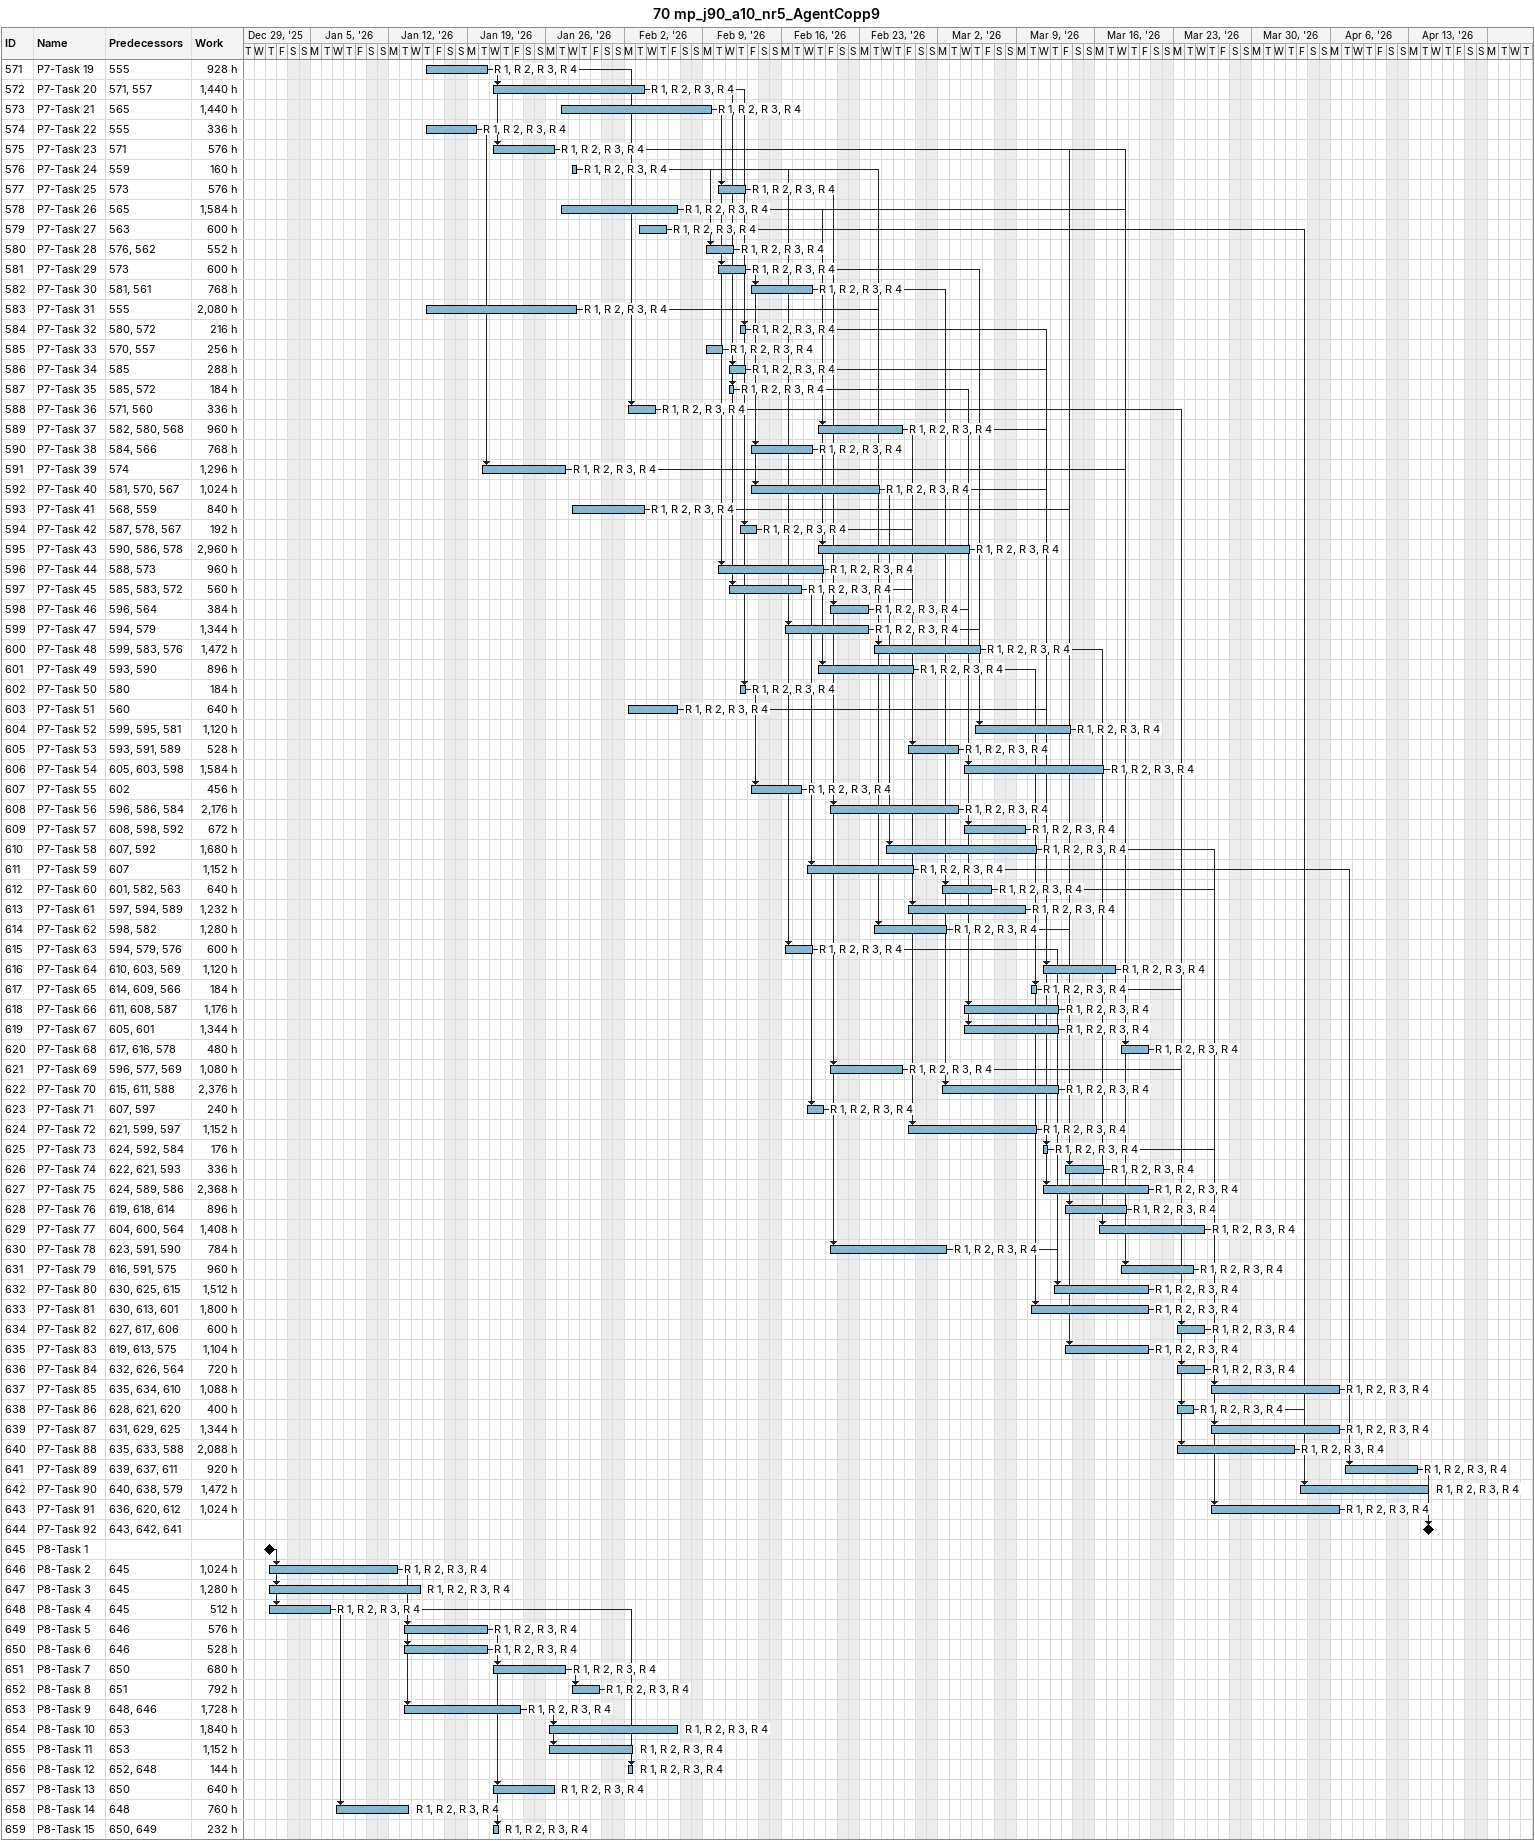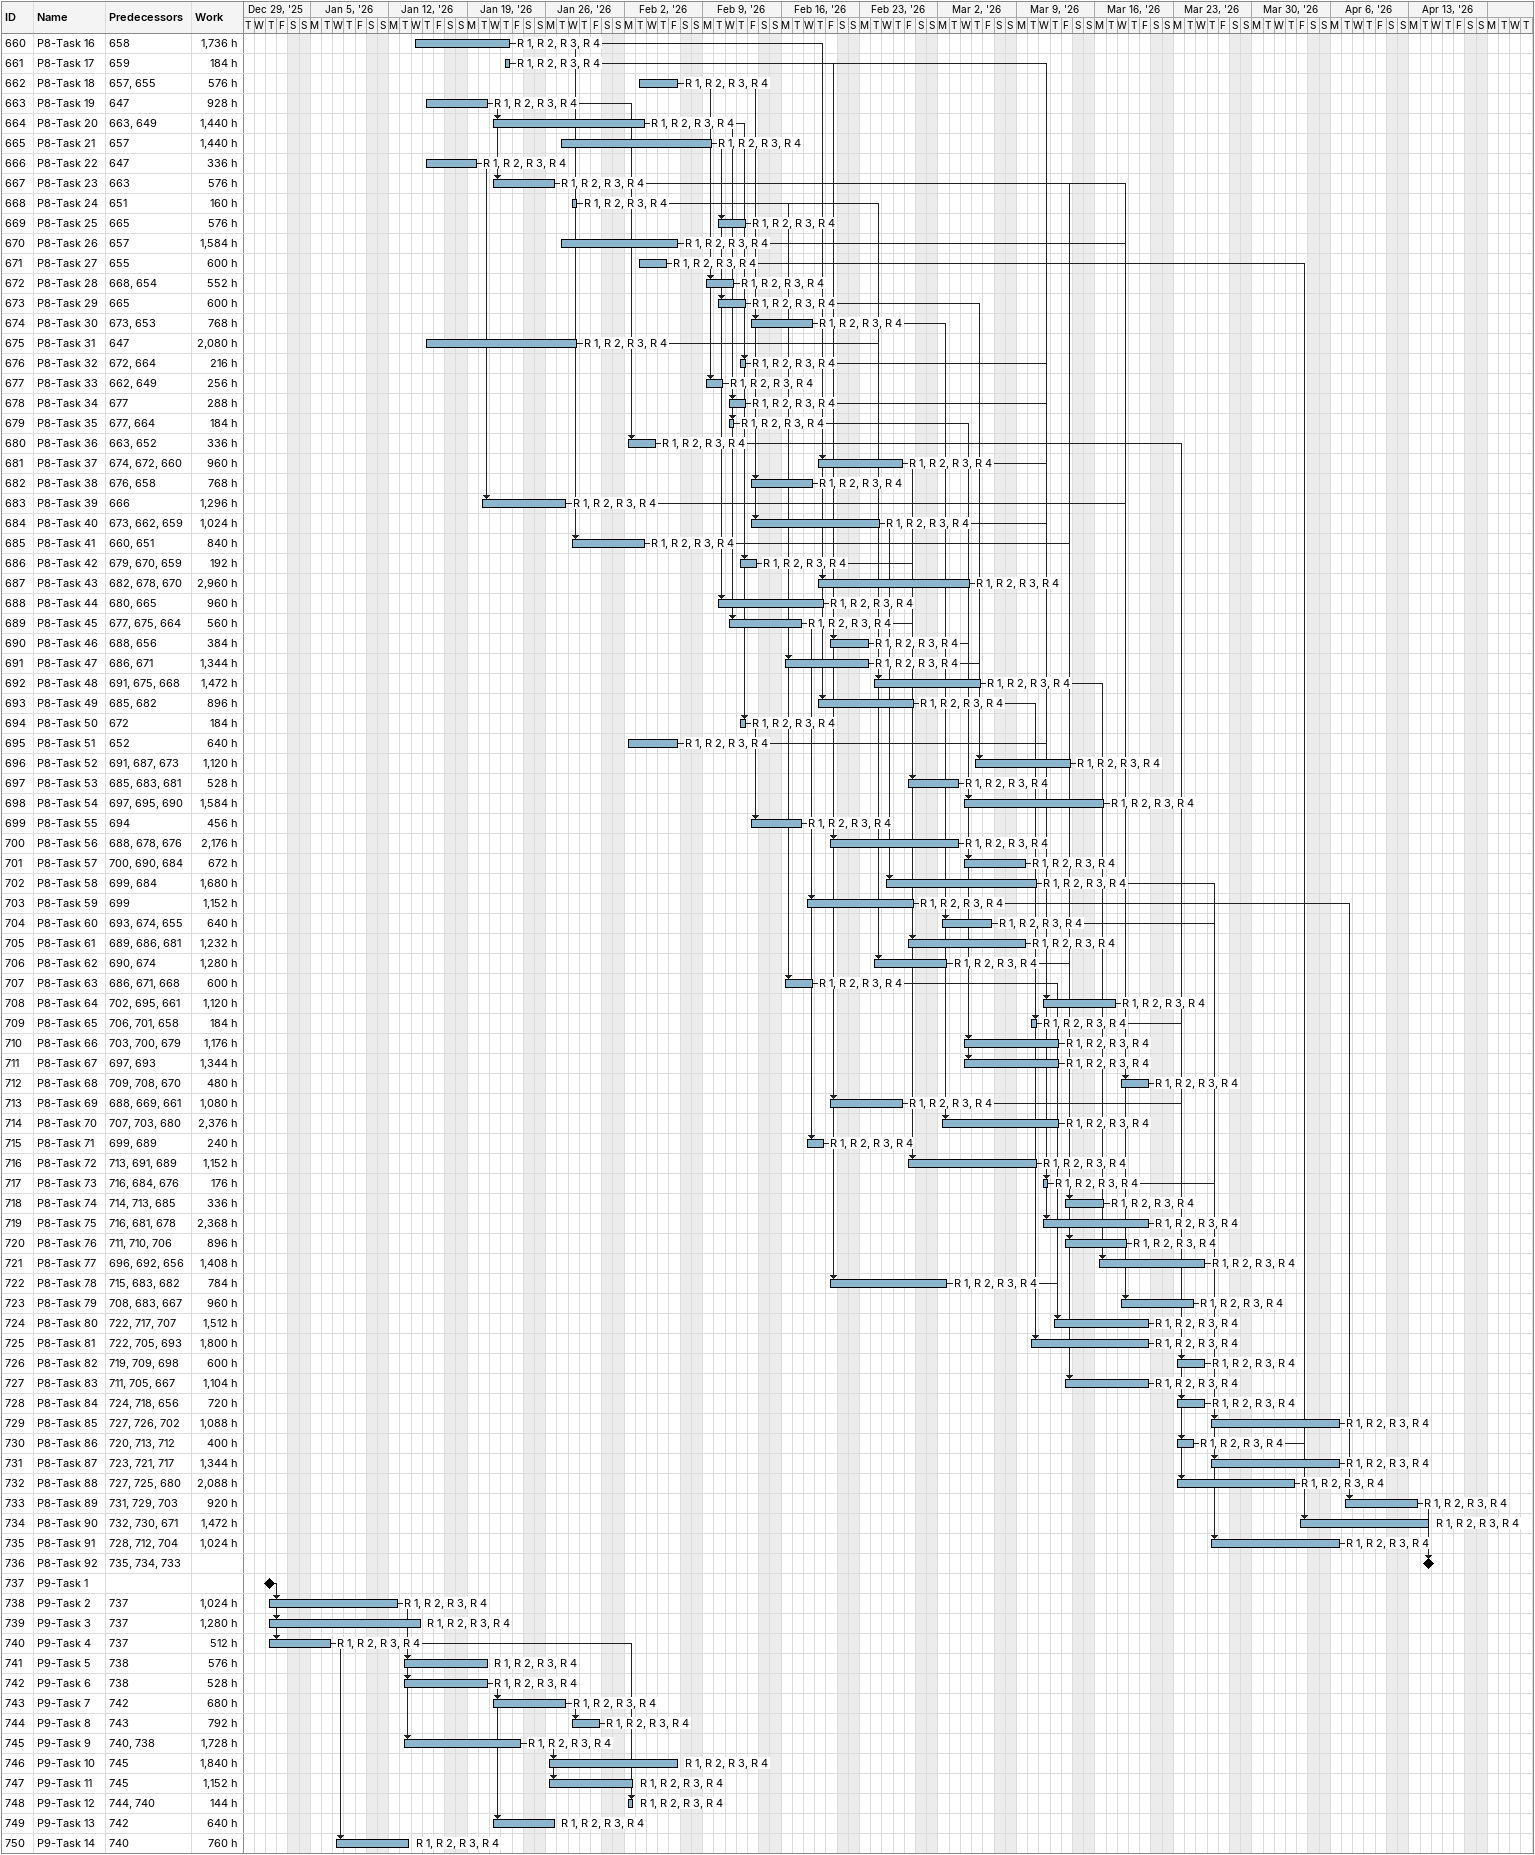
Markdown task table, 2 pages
70 mp_j90_a10_nr5_AgentCopp9

| ID | Task | Start | Finish | Predecessors | Resources | Work (h) |
|---|---|---|---|---|---|---|
| 571 | P7-Task 19 | 2026-01-15 | 2026-01-20 | 555 | R 1, R 2, R 3, R 4 | 928 |
| 572 | P7-Task 20 | 2026-01-21 | 2026-02-03 | 571, 557 | R 1, R 2, R 3, R 4 | 1440 |
| 573 | P7-Task 21 | 2026-01-27 | 2026-02-09 | 565 | R 1, R 2, R 3, R 4 | 1440 |
| 574 | P7-Task 22 | 2026-01-15 | 2026-01-19 | 555 | R 1, R 2, R 3, R 4 | 336 |
| 575 | P7-Task 23 | 2026-01-21 | 2026-01-26 | 571 | R 1, R 2, R 3, R 4 | 576 |
| 576 | P7-Task 24 | 2026-01-28 | 2026-01-28 | 559 | R 1, R 2, R 3, R 4 | 160 |
| 577 | P7-Task 25 | 2026-02-10 | 2026-02-12 | 573 | R 1, R 2, R 3, R 4 | 576 |
| 578 | P7-Task 26 | 2026-01-27 | 2026-02-06 | 565 | R 1, R 2, R 3, R 4 | 1584 |
| 579 | P7-Task 27 | 2026-02-03 | 2026-02-05 | 563 | R 1, R 2, R 3, R 4 | 600 |
| 580 | P7-Task 28 | 2026-02-09 | 2026-02-11 | 576, 562 | R 1, R 2, R 3, R 4 | 552 |
| 581 | P7-Task 29 | 2026-02-10 | 2026-02-12 | 573 | R 1, R 2, R 3, R 4 | 600 |
| 582 | P7-Task 30 | 2026-02-13 | 2026-02-18 | 581, 561 | R 1, R 2, R 3, R 4 | 768 |
| 583 | P7-Task 31 | 2026-01-15 | 2026-01-28 | 555 | R 1, R 2, R 3, R 4 | 2080 |
| 584 | P7-Task 32 | 2026-02-12 | 2026-02-12 | 580, 572 | R 1, R 2, R 3, R 4 | 216 |
| 585 | P7-Task 33 | 2026-02-09 | 2026-02-10 | 570, 557 | R 1, R 2, R 3, R 4 | 256 |
| 586 | P7-Task 34 | 2026-02-11 | 2026-02-12 | 585 | R 1, R 2, R 3, R 4 | 288 |
| 587 | P7-Task 35 | 2026-02-11 | 2026-02-11 | 585, 572 | R 1, R 2, R 3, R 4 | 184 |
| 588 | P7-Task 36 | 2026-02-02 | 2026-02-04 | 571, 560 | R 1, R 2, R 3, R 4 | 336 |
| 589 | P7-Task 37 | 2026-02-19 | 2026-02-26 | 582, 580, 568 | R 1, R 2, R 3, R 4 | 960 |
| 590 | P7-Task 38 | 2026-02-13 | 2026-02-18 | 584, 566 | R 1, R 2, R 3, R 4 | 768 |
| 591 | P7-Task 39 | 2026-01-20 | 2026-01-27 | 574 | R 1, R 2, R 3, R 4 | 1296 |
| 592 | P7-Task 40 | 2026-02-13 | 2026-02-24 | 581, 570, 567 | R 1, R 2, R 3, R 4 | 1024 |
| 593 | P7-Task 41 | 2026-01-28 | 2026-02-03 | 568, 559 | R 1, R 2, R 3, R 4 | 840 |
| 594 | P7-Task 42 | 2026-02-12 | 2026-02-13 | 587, 578, 567 | R 1, R 2, R 3, R 4 | 192 |
| 595 | P7-Task 43 | 2026-02-19 | 2026-03-04 | 590, 586, 578 | R 1, R 2, R 3, R 4 | 2960 |
| 596 | P7-Task 44 | 2026-02-10 | 2026-02-19 | 588, 573 | R 1, R 2, R 3, R 4 | 960 |
| 597 | P7-Task 45 | 2026-02-11 | 2026-02-17 | 585, 583, 572 | R 1, R 2, R 3, R 4 | 560 |
| 598 | P7-Task 46 | 2026-02-20 | 2026-02-23 | 596, 564 | R 1, R 2, R 3, R 4 | 384 |
| 599 | P7-Task 47 | 2026-02-16 | 2026-02-23 | 594, 579 | R 1, R 2, R 3, R 4 | 1344 |
| 600 | P7-Task 48 | 2026-02-24 | 2026-03-05 | 599, 583, 576 | R 1, R 2, R 3, R 4 | 1472 |
| 601 | P7-Task 49 | 2026-02-19 | 2026-02-27 | 593, 590 | R 1, R 2, R 3, R 4 | 896 |
| 602 | P7-Task 50 | 2026-02-12 | 2026-02-12 | 580 | R 1, R 2, R 3, R 4 | 184 |
| 603 | P7-Task 51 | 2026-02-02 | 2026-02-06 | 560 | R 1, R 2, R 3, R 4 | 640 |
| 604 | P7-Task 52 | 2026-03-05 | 2026-03-13 | 599, 595, 581 | R 1, R 2, R 3, R 4 | 1120 |
| 605 | P7-Task 53 | 2026-02-27 | 2026-03-03 | 593, 591, 589 | R 1, R 2, R 3, R 4 | 528 |
| 606 | P7-Task 54 | 2026-03-04 | 2026-03-16 | 605, 603, 598 | R 1, R 2, R 3, R 4 | 1584 |
| 607 | P7-Task 55 | 2026-02-13 | 2026-02-17 | 602 | R 1, R 2, R 3, R 4 | 456 |
| 608 | P7-Task 56 | 2026-02-20 | 2026-03-03 | 596, 586, 584 | R 1, R 2, R 3, R 4 | 2176 |
| 609 | P7-Task 57 | 2026-03-04 | 2026-03-09 | 608, 598, 592 | R 1, R 2, R 3, R 4 | 672 |
| 610 | P7-Task 58 | 2026-02-25 | 2026-03-10 | 607, 592 | R 1, R 2, R 3, R 4 | 1680 |
| 611 | P7-Task 59 | 2026-02-18 | 2026-02-27 | 607 | R 1, R 2, R 3, R 4 | 1152 |
| 612 | P7-Task 60 | 2026-03-02 | 2026-03-06 | 601, 582, 563 | R 1, R 2, R 3, R 4 | 640 |
| 613 | P7-Task 61 | 2026-02-27 | 2026-03-09 | 597, 594, 589 | R 1, R 2, R 3, R 4 | 1232 |
| 614 | P7-Task 62 | 2026-02-24 | 2026-03-02 | 598, 582 | R 1, R 2, R 3, R 4 | 1280 |
| 615 | P7-Task 63 | 2026-02-16 | 2026-02-18 | 594, 579, 576 | R 1, R 2, R 3, R 4 | 600 |
| 616 | P7-Task 64 | 2026-03-11 | 2026-03-17 | 610, 603, 569 | R 1, R 2, R 3, R 4 | 1120 |
| 617 | P7-Task 65 | 2026-03-10 | 2026-03-10 | 614, 609, 566 | R 1, R 2, R 3, R 4 | 184 |
| 618 | P7-Task 66 | 2026-03-04 | 2026-03-12 | 611, 608, 587 | R 1, R 2, R 3, R 4 | 1176 |
| 619 | P7-Task 67 | 2026-03-04 | 2026-03-12 | 605, 601 | R 1, R 2, R 3, R 4 | 1344 |
| 620 | P7-Task 68 | 2026-03-18 | 2026-03-20 | 617, 616, 578 | R 1, R 2, R 3, R 4 | 480 |
| 621 | P7-Task 69 | 2026-02-20 | 2026-02-26 | 596, 577, 569 | R 1, R 2, R 3, R 4 | 1080 |
| 622 | P7-Task 70 | 2026-03-02 | 2026-03-12 | 615, 611, 588 | R 1, R 2, R 3, R 4 | 2376 |
| 623 | P7-Task 71 | 2026-02-18 | 2026-02-19 | 607, 597 | R 1, R 2, R 3, R 4 | 240 |
| 624 | P7-Task 72 | 2026-02-27 | 2026-03-10 | 621, 599, 597 | R 1, R 2, R 3, R 4 | 1152 |
| 625 | P7-Task 73 | 2026-03-11 | 2026-03-11 | 624, 592, 584 | R 1, R 2, R 3, R 4 | 176 |
| 626 | P7-Task 74 | 2026-03-13 | 2026-03-16 | 622, 621, 593 | R 1, R 2, R 3, R 4 | 336 |
| 627 | P7-Task 75 | 2026-03-11 | 2026-03-20 | 624, 589, 586 | R 1, R 2, R 3, R 4 | 2368 |
| 628 | P7-Task 76 | 2026-03-13 | 2026-03-18 | 619, 618, 614 | R 1, R 2, R 3, R 4 | 896 |
| 629 | P7-Task 77 | 2026-03-16 | 2026-03-25 | 604, 600, 564 | R 1, R 2, R 3, R 4 | 1408 |
| 630 | P7-Task 78 | 2026-02-20 | 2026-03-02 | 623, 591, 590 | R 1, R 2, R 3, R 4 | 784 |
| 631 | P7-Task 79 | 2026-03-18 | 2026-03-24 | 616, 591, 575 | R 1, R 2, R 3, R 4 | 960 |
| 632 | P7-Task 80 | 2026-03-12 | 2026-03-20 | 630, 625, 615 | R 1, R 2, R 3, R 4 | 1512 |
| 633 | P7-Task 81 | 2026-03-10 | 2026-03-20 | 630, 613, 601 | R 1, R 2, R 3, R 4 | 1800 |
| 634 | P7-Task 82 | 2026-03-23 | 2026-03-25 | 627, 617, 606 | R 1, R 2, R 3, R 4 | 600 |
| 635 | P7-Task 83 | 2026-03-13 | 2026-03-20 | 619, 613, 575 | R 1, R 2, R 3, R 4 | 1104 |
| 636 | P7-Task 84 | 2026-03-23 | 2026-03-25 | 632, 626, 564 | R 1, R 2, R 3, R 4 | 720 |
| 637 | P7-Task 85 | 2026-03-26 | 2026-04-06 | 635, 634, 610 | R 1, R 2, R 3, R 4 | 1088 |
| 638 | P7-Task 86 | 2026-03-23 | 2026-03-24 | 628, 621, 620 | R 1, R 2, R 3, R 4 | 400 |
| 639 | P7-Task 87 | 2026-03-26 | 2026-04-06 | 631, 629, 625 | R 1, R 2, R 3, R 4 | 1344 |
| 640 | P7-Task 88 | 2026-03-23 | 2026-04-02 | 635, 633, 588 | R 1, R 2, R 3, R 4 | 2088 |
| 641 | P7-Task 89 | 2026-04-07 | 2026-04-13 | 639, 637, 611 | R 1, R 2, R 3, R 4 | 920 |
| 642 | P7-Task 90 | 2026-04-03 | 2026-04-14 | 640, 638, 579 | R 1, R 2, R 3, R 4 | 1472 |
| 643 | P7-Task 91 | 2026-03-26 | 2026-04-06 | 636, 620, 612 | R 1, R 2, R 3, R 4 | 1024 |
| 644 | P7-Task 92 (milestone) | 2026-04-14 | 2026-04-14 | 643, 642, 641 |  |  |
| 645 | P8-Task 1 (milestone) | 2026-01-01 | 2026-01-01 |  |  |  |
| 646 | P8-Task 2 | 2026-01-01 | 2026-01-12 | 645 | R 1, R 2, R 3, R 4 | 1024 |
| 647 | P8-Task 3 | 2026-01-01 | 2026-01-14 | 645 | R 1, R 2, R 3, R 4 | 1280 |
| 648 | P8-Task 4 | 2026-01-01 | 2026-01-06 | 645 | R 1, R 2, R 3, R 4 | 512 |
| 649 | P8-Task 5 | 2026-01-13 | 2026-01-20 | 646 | R 1, R 2, R 3, R 4 | 576 |
| 650 | P8-Task 6 | 2026-01-13 | 2026-01-20 | 646 | R 1, R 2, R 3, R 4 | 528 |
| 651 | P8-Task 7 | 2026-01-21 | 2026-01-27 | 650 | R 1, R 2, R 3, R 4 | 680 |
| 652 | P8-Task 8 | 2026-01-28 | 2026-01-30 | 651 | R 1, R 2, R 3, R 4 | 792 |
| 653 | P8-Task 9 | 2026-01-13 | 2026-01-23 | 648, 646 | R 1, R 2, R 3, R 4 | 1728 |
| 654 | P8-Task 10 | 2026-01-26 | 2026-02-06 | 653 | R 1, R 2, R 3, R 4 | 1840 |
| 655 | P8-Task 11 | 2026-01-26 | 2026-02-02 | 653 | R 1, R 2, R 3, R 4 | 1152 |
| 656 | P8-Task 12 | 2026-02-02 | 2026-02-02 | 652, 648 | R 1, R 2, R 3, R 4 | 144 |
| 657 | P8-Task 13 | 2026-01-21 | 2026-01-26 | 650 | R 1, R 2, R 3, R 4 | 640 |
| 658 | P8-Task 14 | 2026-01-07 | 2026-01-13 | 648 | R 1, R 2, R 3, R 4 | 760 |
| 659 | P8-Task 15 | 2026-01-21 | 2026-01-21 | 650, 649 | R 1, R 2, R 3, R 4 | 232 |
| 660 | P8-Task 16 | 2026-01-14 | 2026-01-22 | 658 | R 1, R 2, R 3, R 4 | 1736 |
| 661 | P8-Task 17 | 2026-01-22 | 2026-01-22 | 659 | R 1, R 2, R 3, R 4 | 184 |
| 662 | P8-Task 18 | 2026-02-03 | 2026-02-06 | 657, 655 | R 1, R 2, R 3, R 4 | 576 |
| 663 | P8-Task 19 | 2026-01-15 | 2026-01-20 | 647 | R 1, R 2, R 3, R 4 | 928 |
| 664 | P8-Task 20 | 2026-01-21 | 2026-02-03 | 663, 649 | R 1, R 2, R 3, R 4 | 1440 |
| 665 | P8-Task 21 | 2026-01-27 | 2026-02-09 | 657 | R 1, R 2, R 3, R 4 | 1440 |
| 666 | P8-Task 22 | 2026-01-15 | 2026-01-19 | 647 | R 1, R 2, R 3, R 4 | 336 |
| 667 | P8-Task 23 | 2026-01-21 | 2026-01-26 | 663 | R 1, R 2, R 3, R 4 | 576 |
| 668 | P8-Task 24 | 2026-01-28 | 2026-01-28 | 651 | R 1, R 2, R 3, R 4 | 160 |
| 669 | P8-Task 25 | 2026-02-10 | 2026-02-12 | 665 | R 1, R 2, R 3, R 4 | 576 |
| 670 | P8-Task 26 | 2026-01-27 | 2026-02-06 | 657 | R 1, R 2, R 3, R 4 | 1584 |
| 671 | P8-Task 27 | 2026-02-03 | 2026-02-05 | 655 | R 1, R 2, R 3, R 4 | 600 |
| 672 | P8-Task 28 | 2026-02-09 | 2026-02-11 | 668, 654 | R 1, R 2, R 3, R 4 | 552 |
| 673 | P8-Task 29 | 2026-02-10 | 2026-02-12 | 665 | R 1, R 2, R 3, R 4 | 600 |
| 674 | P8-Task 30 | 2026-02-13 | 2026-02-18 | 673, 653 | R 1, R 2, R 3, R 4 | 768 |
| 675 | P8-Task 31 | 2026-01-15 | 2026-01-28 | 647 | R 1, R 2, R 3, R 4 | 2080 |
| 676 | P8-Task 32 | 2026-02-12 | 2026-02-12 | 672, 664 | R 1, R 2, R 3, R 4 | 216 |
| 677 | P8-Task 33 | 2026-02-09 | 2026-02-10 | 662, 649 | R 1, R 2, R 3, R 4 | 256 |
| 678 | P8-Task 34 | 2026-02-11 | 2026-02-12 | 677 | R 1, R 2, R 3, R 4 | 288 |
| 679 | P8-Task 35 | 2026-02-11 | 2026-02-11 | 677, 664 | R 1, R 2, R 3, R 4 | 184 |
| 680 | P8-Task 36 | 2026-02-02 | 2026-02-04 | 663, 652 | R 1, R 2, R 3, R 4 | 336 |
| 681 | P8-Task 37 | 2026-02-19 | 2026-02-26 | 674, 672, 660 | R 1, R 2, R 3, R 4 | 960 |
| 682 | P8-Task 38 | 2026-02-13 | 2026-02-18 | 676, 658 | R 1, R 2, R 3, R 4 | 768 |
| 683 | P8-Task 39 | 2026-01-20 | 2026-01-27 | 666 | R 1, R 2, R 3, R 4 | 1296 |
| 684 | P8-Task 40 | 2026-02-13 | 2026-02-24 | 673, 662, 659 | R 1, R 2, R 3, R 4 | 1024 |
| 685 | P8-Task 41 | 2026-01-28 | 2026-02-03 | 660, 651 | R 1, R 2, R 3, R 4 | 840 |
| 686 | P8-Task 42 | 2026-02-12 | 2026-02-13 | 679, 670, 659 | R 1, R 2, R 3, R 4 | 192 |
| 687 | P8-Task 43 | 2026-02-19 | 2026-03-04 | 682, 678, 670 | R 1, R 2, R 3, R 4 | 2960 |
| 688 | P8-Task 44 | 2026-02-10 | 2026-02-19 | 680, 665 | R 1, R 2, R 3, R 4 | 960 |
| 689 | P8-Task 45 | 2026-02-11 | 2026-02-17 | 677, 675, 664 | R 1, R 2, R 3, R 4 | 560 |
| 690 | P8-Task 46 | 2026-02-20 | 2026-02-23 | 688, 656 | R 1, R 2, R 3, R 4 | 384 |
| 691 | P8-Task 47 | 2026-02-16 | 2026-02-23 | 686, 671 | R 1, R 2, R 3, R 4 | 1344 |
| 692 | P8-Task 48 | 2026-02-24 | 2026-03-05 | 691, 675, 668 | R 1, R 2, R 3, R 4 | 1472 |
| 693 | P8-Task 49 | 2026-02-19 | 2026-02-27 | 685, 682 | R 1, R 2, R 3, R 4 | 896 |
| 694 | P8-Task 50 | 2026-02-12 | 2026-02-12 | 672 | R 1, R 2, R 3, R 4 | 184 |
| 695 | P8-Task 51 | 2026-02-02 | 2026-02-06 | 652 | R 1, R 2, R 3, R 4 | 640 |
| 696 | P8-Task 52 | 2026-03-05 | 2026-03-13 | 691, 687, 673 | R 1, R 2, R 3, R 4 | 1120 |
| 697 | P8-Task 53 | 2026-02-27 | 2026-03-03 | 685, 683, 681 | R 1, R 2, R 3, R 4 | 528 |
| 698 | P8-Task 54 | 2026-03-04 | 2026-03-16 | 697, 695, 690 | R 1, R 2, R 3, R 4 | 1584 |
| 699 | P8-Task 55 | 2026-02-13 | 2026-02-17 | 694 | R 1, R 2, R 3, R 4 | 456 |
| 700 | P8-Task 56 | 2026-02-20 | 2026-03-03 | 688, 678, 676 | R 1, R 2, R 3, R 4 | 2176 |
| 701 | P8-Task 57 | 2026-03-04 | 2026-03-09 | 700, 690, 684 | R 1, R 2, R 3, R 4 | 672 |
| 702 | P8-Task 58 | 2026-02-25 | 2026-03-10 | 699, 684 | R 1, R 2, R 3, R 4 | 1680 |
| 703 | P8-Task 59 | 2026-02-18 | 2026-02-27 | 699 | R 1, R 2, R 3, R 4 | 1152 |
| 704 | P8-Task 60 | 2026-03-02 | 2026-03-06 | 693, 674, 655 | R 1, R 2, R 3, R 4 | 640 |
| 705 | P8-Task 61 | 2026-02-27 | 2026-03-09 | 689, 686, 681 | R 1, R 2, R 3, R 4 | 1232 |
| 706 | P8-Task 62 | 2026-02-24 | 2026-03-02 | 690, 674 | R 1, R 2, R 3, R 4 | 1280 |
| 707 | P8-Task 63 | 2026-02-16 | 2026-02-18 | 686, 671, 668 | R 1, R 2, R 3, R 4 | 600 |
| 708 | P8-Task 64 | 2026-03-11 | 2026-03-17 | 702, 695, 661 | R 1, R 2, R 3, R 4 | 1120 |
| 709 | P8-Task 65 | 2026-03-10 | 2026-03-10 | 706, 701, 658 | R 1, R 2, R 3, R 4 | 184 |
| 710 | P8-Task 66 | 2026-03-04 | 2026-03-12 | 703, 700, 679 | R 1, R 2, R 3, R 4 | 1176 |
| 711 | P8-Task 67 | 2026-03-04 | 2026-03-12 | 697, 693 | R 1, R 2, R 3, R 4 | 1344 |
| 712 | P8-Task 68 | 2026-03-18 | 2026-03-20 | 709, 708, 670 | R 1, R 2, R 3, R 4 | 480 |
| 713 | P8-Task 69 | 2026-02-20 | 2026-02-26 | 688, 669, 661 | R 1, R 2, R 3, R 4 | 1080 |
| 714 | P8-Task 70 | 2026-03-02 | 2026-03-12 | 707, 703, 680 | R 1, R 2, R 3, R 4 | 2376 |
| 715 | P8-Task 71 | 2026-02-18 | 2026-02-19 | 699, 689 | R 1, R 2, R 3, R 4 | 240 |
| 716 | P8-Task 72 | 2026-02-27 | 2026-03-10 | 713, 691, 689 | R 1, R 2, R 3, R 4 | 1152 |
| 717 | P8-Task 73 | 2026-03-11 | 2026-03-11 | 716, 684, 676 | R 1, R 2, R 3, R 4 | 176 |
| 718 | P8-Task 74 | 2026-03-13 | 2026-03-16 | 714, 713, 685 | R 1, R 2, R 3, R 4 | 336 |
| 719 | P8-Task 75 | 2026-03-11 | 2026-03-20 | 716, 681, 678 | R 1, R 2, R 3, R 4 | 2368 |
| 720 | P8-Task 76 | 2026-03-13 | 2026-03-18 | 711, 710, 706 | R 1, R 2, R 3, R 4 | 896 |
| 721 | P8-Task 77 | 2026-03-16 | 2026-03-25 | 696, 692, 656 | R 1, R 2, R 3, R 4 | 1408 |
| 722 | P8-Task 78 | 2026-02-20 | 2026-03-02 | 715, 683, 682 | R 1, R 2, R 3, R 4 | 784 |
| 723 | P8-Task 79 | 2026-03-18 | 2026-03-24 | 708, 683, 667 | R 1, R 2, R 3, R 4 | 960 |
| 724 | P8-Task 80 | 2026-03-12 | 2026-03-20 | 722, 717, 707 | R 1, R 2, R 3, R 4 | 1512 |
| 725 | P8-Task 81 | 2026-03-10 | 2026-03-20 | 722, 705, 693 | R 1, R 2, R 3, R 4 | 1800 |
| 726 | P8-Task 82 | 2026-03-23 | 2026-03-25 | 719, 709, 698 | R 1, R 2, R 3, R 4 | 600 |
| 727 | P8-Task 83 | 2026-03-13 | 2026-03-20 | 711, 705, 667 | R 1, R 2, R 3, R 4 | 1104 |
| 728 | P8-Task 84 | 2026-03-23 | 2026-03-25 | 724, 718, 656 | R 1, R 2, R 3, R 4 | 720 |
| 729 | P8-Task 85 | 2026-03-26 | 2026-04-06 | 727, 726, 702 | R 1, R 2, R 3, R 4 | 1088 |
| 730 | P8-Task 86 | 2026-03-23 | 2026-03-24 | 720, 713, 712 | R 1, R 2, R 3, R 4 | 400 |
| 731 | P8-Task 87 | 2026-03-26 | 2026-04-06 | 723, 721, 717 | R 1, R 2, R 3, R 4 | 1344 |
| 732 | P8-Task 88 | 2026-03-23 | 2026-04-02 | 727, 725, 680 | R 1, R 2, R 3, R 4 | 2088 |
| 733 | P8-Task 89 | 2026-04-07 | 2026-04-13 | 731, 729, 703 | R 1, R 2, R 3, R 4 | 920 |
| 734 | P8-Task 90 | 2026-04-03 | 2026-04-14 | 732, 730, 671 | R 1, R 2, R 3, R 4 | 1472 |
| 735 | P8-Task 91 | 2026-03-26 | 2026-04-06 | 728, 712, 704 | R 1, R 2, R 3, R 4 | 1024 |
| 736 | P8-Task 92 (milestone) | 2026-04-14 | 2026-04-14 | 735, 734, 733 |  |  |
| 737 | P9-Task 1 (milestone) | 2026-01-01 | 2026-01-01 |  |  |  |
| 738 | P9-Task 2 | 2026-01-01 | 2026-01-12 | 737 | R 1, R 2, R 3, R 4 | 1024 |
| 739 | P9-Task 3 | 2026-01-01 | 2026-01-14 | 737 | R 1, R 2, R 3, R 4 | 1280 |
| 740 | P9-Task 4 | 2026-01-01 | 2026-01-06 | 737 | R 1, R 2, R 3, R 4 | 512 |
| 741 | P9-Task 5 | 2026-01-13 | 2026-01-20 | 738 | R 1, R 2, R 3, R 4 | 576 |
| 742 | P9-Task 6 | 2026-01-13 | 2026-01-20 | 738 | R 1, R 2, R 3, R 4 | 528 |
| 743 | P9-Task 7 | 2026-01-21 | 2026-01-27 | 742 | R 1, R 2, R 3, R 4 | 680 |
| 744 | P9-Task 8 | 2026-01-28 | 2026-01-30 | 743 | R 1, R 2, R 3, R 4 | 792 |
| 745 | P9-Task 9 | 2026-01-13 | 2026-01-23 | 740, 738 | R 1, R 2, R 3, R 4 | 1728 |
| 746 | P9-Task 10 | 2026-01-26 | 2026-02-06 | 745 | R 1, R 2, R 3, R 4 | 1840 |
| 747 | P9-Task 11 | 2026-01-26 | 2026-02-02 | 745 | R 1, R 2, R 3, R 4 | 1152 |
| 748 | P9-Task 12 | 2026-02-02 | 2026-02-02 | 744, 740 | R 1, R 2, R 3, R 4 | 144 |
| 749 | P9-Task 13 | 2026-01-21 | 2026-01-26 | 742 | R 1, R 2, R 3, R 4 | 640 |
| 750 | P9-Task 14 | 2026-01-07 | 2026-01-13 | 740 | R 1, R 2, R 3, R 4 | 760 |
